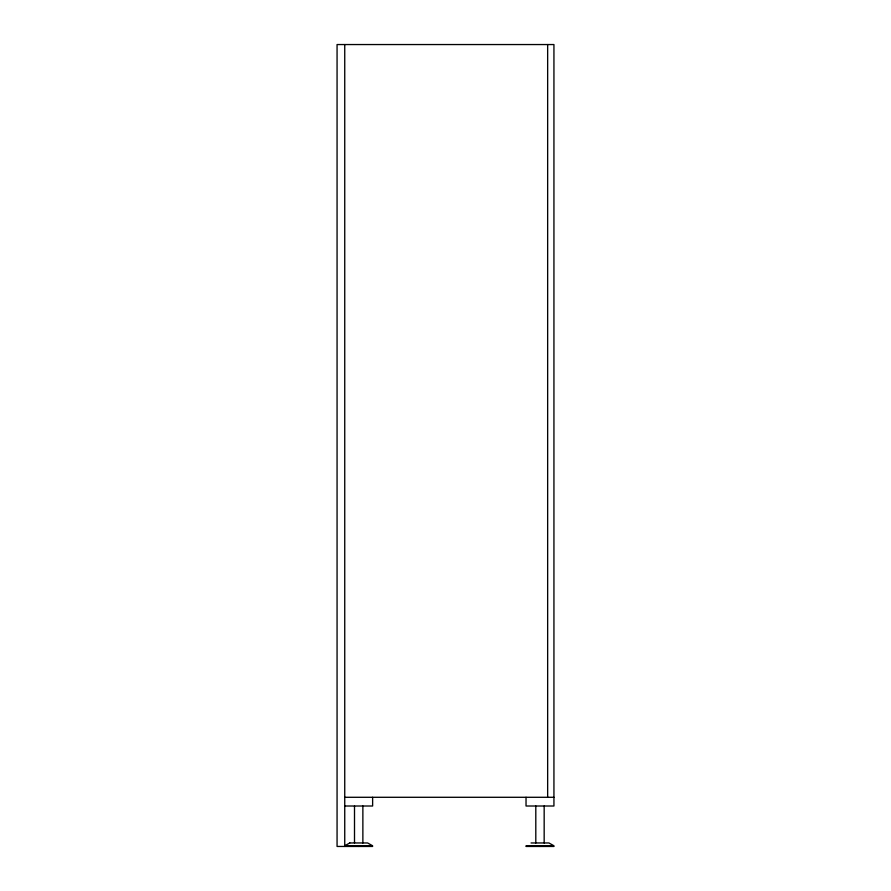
<?xml version="1.0" encoding="UTF-8"?>
<svg xmlns="http://www.w3.org/2000/svg" width="891" height="891" viewBox="0 0 891 891"><rect width="100%" height="100%" fill="white"/><g stroke="black" fill="none" stroke-linecap="round" stroke-linejoin="round"><path stroke-width="1.34" d="M344.739 797.289L553.935 797.289M344.739 806.01L372.627 806.01L372.627 797.289M531.058 842.964L548.912 842.964L553.935 845.782L526.035 845.782M372.627 846.45L337.065 846.45L337.065 44.55L553.935 44.55L553.935 806.01L526.035 806.01L526.035 797.289M526.035 846.45L553.935 846.45M547.653 44.55L547.653 797.289M544.167 806.01L544.167 842.964M539.979 845.782L539.979 846.45M535.803 806.01L535.803 842.964M362.871 806.01L362.871 842.964M358.683 845.782L358.683 846.45M354.507 806.01L354.507 842.964M344.739 44.55L344.739 846.45M349.762 842.964L344.739 845.782L372.627 845.782L367.604 842.964L349.762 842.964"/></g></svg>
